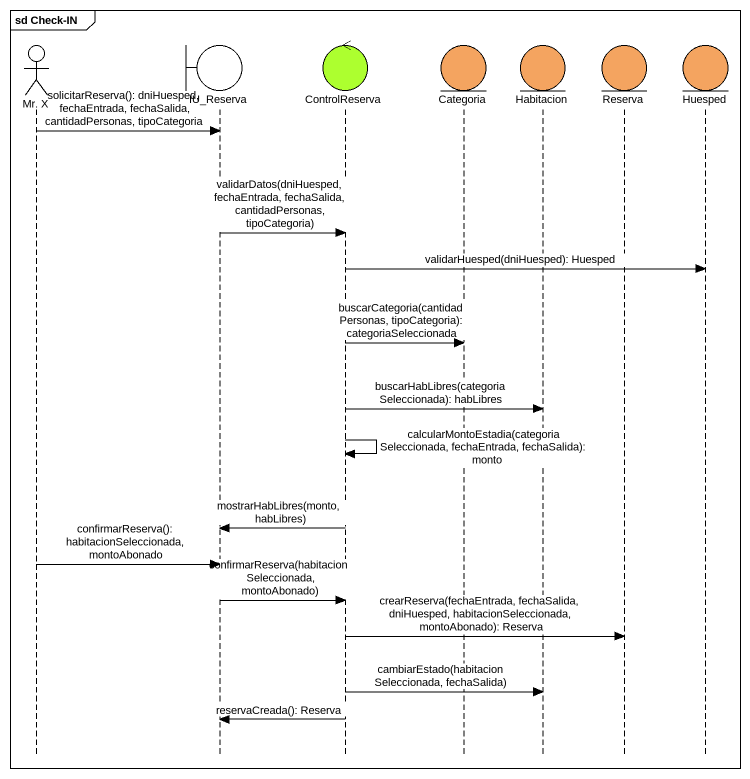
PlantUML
@startuml
mainframe sd Check-IN
hide footbox
actor "Mr. X" as Mr_X
boundary IU_Reserva
control ControlReserva #ADFF2F
entity Categoria #F4A460
entity Habitacion #F4A460
entity Reserva #F4A460
entity Huesped #F4A460

Mr_X -> IU_Reserva : solicitarReserva(): dniHuesped, fechaEntrada, fechaSalida, cantidadPersonas, tipoCategoria
IU_Reserva -> ControlReserva : validarDatos(dniHuesped, fechaEntrada, fechaSalida, cantidadPersonas, tipoCategoria)
ControlReserva -> Huesped : validarHuesped(dniHuesped): Huesped
ControlReserva -> Categoria : buscarCategoria(cantidadPersonas, tipoCategoria): categoriaSeleccionada
ControlReserva -> Habitacion : buscarHabLibres(categoriaSeleccionada): habLibres
ControlReserva -> ControlReserva : calcularMontoEstadia(categoriaSeleccionada, fechaEntrada, fechaSalida): monto
ControlReserva -> IU_Reserva : mostrarHabLibres(monto, habLibres)
Mr_X -> IU_Reserva : confirmarReserva(): habitacionSeleccionada, montoAbonado
IU_Reserva -> ControlReserva : confirmarReserva(habitacionSeleccionada, montoAbonado)
ControlReserva -> Reserva : crearReserva(fechaEntrada, fechaSalida, dniHuesped, habitacionSeleccionada, montoAbonado): Reserva
ControlReserva -> Habitacion : cambiarEstado(habitacionSeleccionada, fechaSalida)
ControlReserva -> IU_Reserva : reservaCreada(): Reserva
@enduml
